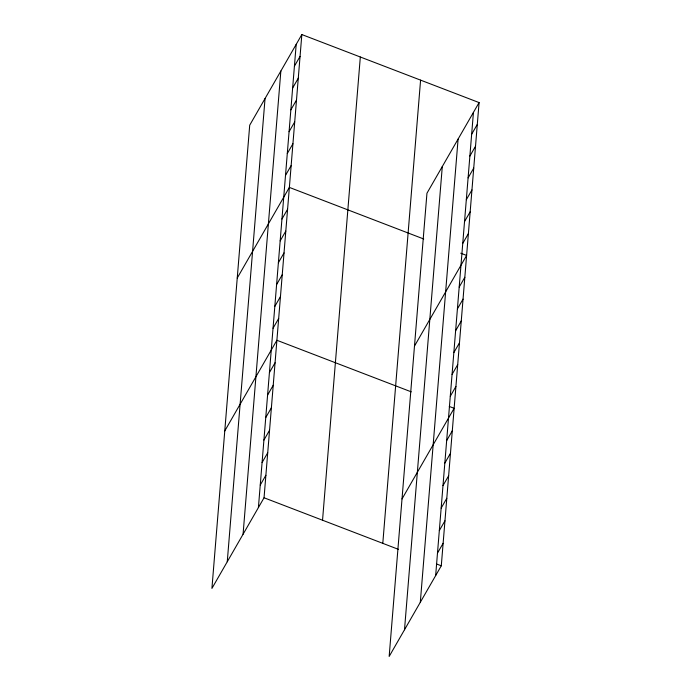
<?xml version="1.0" encoding="UTF-8"?>
<svg xmlns="http://www.w3.org/2000/svg" width="691" height="691" viewBox="0 0 691 691"><rect width="100%" height="100%" fill="white"/><g stroke="black" fill="none" stroke-linecap="round" stroke-linejoin="round"><path stroke-width="1.04" d="M227.261 561.74L265.05 98.519M243.068 534.247L280.857 71.035M258.408 507.574L296.197 44.354M301.837 34.55L249.71 125.201L211.921 588.421L264.048 497.77L301.837 34.55L479.079 102.579L441.29 565.799L389.163 656.45L426.952 193.23L479.079 102.579M322.542 520.219L360.322 56.999M382.797 543.351L420.586 80.13M404.503 629.769L442.292 166.557M420.309 602.284L458.098 139.064M435.65 575.603L473.439 112.383M294.418 66.189L300.058 56.386M292.639 88.025L298.27 78.221M290.859 109.86L296.491 100.065M289.071 131.705L294.712 121.901M287.292 153.54L292.932 143.737M285.513 175.376L291.144 165.572M237.238 278.058L289.365 187.408L423.713 238.982M281.945 219.056L287.586 209.252M280.166 240.891L285.806 231.088M278.387 262.727L284.018 252.923M276.607 284.562L282.239 274.759M274.819 306.398L280.46 296.603M273.04 328.242L278.68 318.439M224.774 430.925L276.892 340.274L411.249 391.84M269.421 372.579L275.061 362.775M267.59 395.071L273.221 385.276M265.75 417.571L271.39 407.768M263.919 440.072L269.55 430.268M262.079 462.573L267.719 452.769M260.248 485.073L265.88 475.27M471.659 134.227L477.3 124.423M469.88 156.062L475.512 146.259M468.101 177.898L473.732 168.094M466.313 199.734L471.953 189.93M464.533 221.569L470.174 211.774M462.754 243.413L468.386 233.61M414.479 346.096L466.606 255.445L460.759 253.2M459.187 287.085L464.827 277.281M457.407 308.92L463.048 299.117M455.628 330.756L461.26 320.961M453.849 352.6L459.48 342.796M452.061 374.436L457.701 364.632M450.282 396.271L455.922 386.468M402.015 498.954L454.134 408.303L449.262 406.438M446.662 440.608L452.303 430.804M444.831 463.108L450.463 453.305M442.991 485.609L448.632 475.805M441.16 508.11L446.792 498.306M439.321 530.602L444.961 520.807M437.489 553.102L443.121 543.299M264.048 497.77L398.396 549.336M436.418 563.934L441.29 565.799"/></g></svg>
